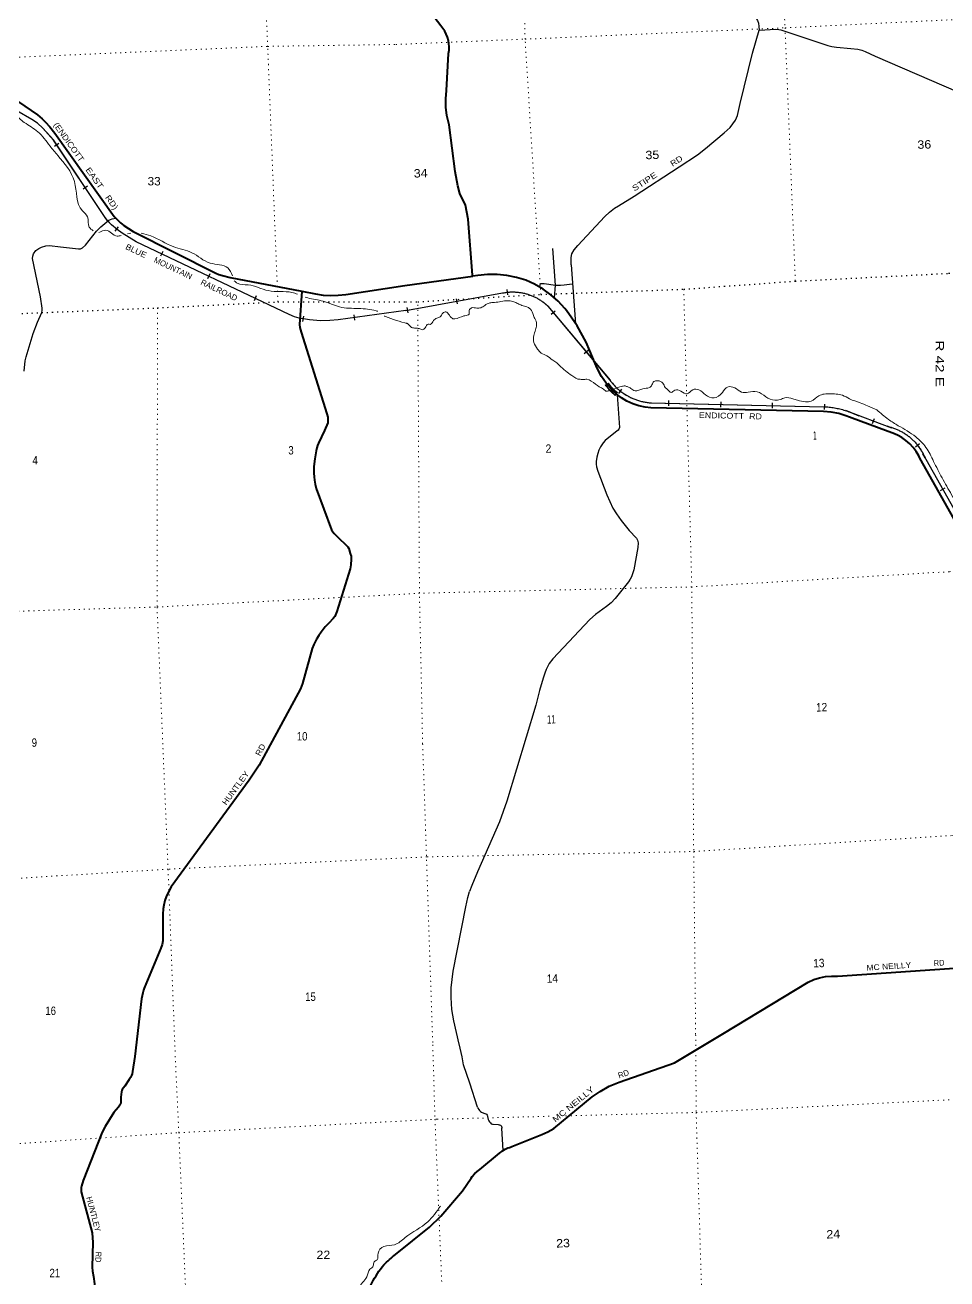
# Model space of a CAD drawing. Header units: feet. Extents: x 751810 to 1010326, y -353855 to -161247.
# Drawn here: x 870299 to 889489, y -217042 to -190935 of the extents above; entities that cross this region are included whole.
import ezdxf
from ezdxf.enums import TextEntityAlignment as Align

# ---------------------------------------------------------------- set-up
doc = ezdxf.new("R2010")
doc.units = ezdxf.units.FT
doc.header["$LTSCALE"] = 70
doc.header["$PDMODE"] = 32
doc.header["$PDSIZE"] = 35
doc.linetypes.add('DOTTED', pattern=[1.5, 0.3, -1.2])
for name, color, linetype, lineweight in [('26', 7, 'Continuous', 40), ('29', 7, 'Continuous', 25), ('34', 7, 'Continuous', 25), ('39', 7, 'Continuous', 13), ('6', 7, 'DOTTED', 25), ('61', 7, 'Continuous', 13), ('7', 7, 'DOTTED', 13)]:
    doc.layers.add(name, color=color, linetype=linetype, lineweight=lineweight)
doc.layers.add('27', color=7, linetype='Continuous')
doc.layers.add('30', color=7, linetype='Continuous')

msp = doc.modelspace()

# ---------------------------------------------------------------- linework, layer by layer
at = {"layer": '26'}
msp.add_line((878207.42, -196357.67), (879616.47, -196164.03), dxfattribs=at)
for points in [[(879616.47, -196164.03), (879614.71, -196142.27), (879520.16, -194974.6), (879466.95, -194686.03), (879350.48, -194439.72), (879307.22, -194280.98), (879251.85, -193985.27), (879125.15, -193009.73), (879117.66, -192983.92), (879079.47, -192814.61), (879059.19, -192642.25), (879057.03, -192468.7), (879073.03, -192295.89), (879115.98, -191524.72), (879125.47, -191458.44), (879128.16, -191389.57), (879123.64, -191320.81), (879111.95, -191252.89), (879093.23, -191186.57), (879067.67, -191122.57), (879035.57, -191061.59), (878997.27, -191004.3), (878953.19, -190951.33), (878698.92, -190618.57)], [(867914.39, -191002.21), (870555.57, -192805.65), (870651.28, -192883.6), (870725.22, -192958.94), (870815.14, -193051.66), (870916.16, -193183.74), (872152.63, -194918.74), (872283.72, -195054), (872357, -195111.02), (872549.29, -195231.04), (874272.48, -196102.1), (874335.64, -196127.49), (874411.83, -196150.49), (874567.89, -196191.18), (876057.77, -196476.46)], [(882611.48, -198622.92), (882535.83, -198551.46), (882490.97, -198504.58), (882448.1, -198456.7), (882394.84, -198389.34), (882301.53, -198255.18), (882211.94, -198092.33), (882139.85, -197921.01), (882130.96, -197896.16), (881979.69, -197537.92), (881791.81, -197197.46), (881569.36, -196878.5), (881533.81, -196833.71), (881397.5, -196683.86), (881246.28, -196549.08), (881081.79, -196430.84), (880905.85, -196330.44), (880720.38, -196248.99), (880527.41, -196187.36), (880329.05, -196146.25), (880127.48, -196126.1), (879924.91, -196127.12), (879723.56, -196149.32), (879616.47, -196164.03)], [(876057.77, -196476.46), (876012.6, -197171.76), (876019.7, -197234.67), (876045.86, -197331.34), (876580.04, -199028.57), (876598.33, -199100.73), (876602.29, -199166.51), (876598.33, -199215.51), (876531.32, -199377.21), (876406.82, -199638.73), (876386.63, -199692.01), (876372, -199737.1), (876357.66, -199796.54), (876332.58, -199966.38), (876311.58, -200125.48), (876311.88, -200267.41), (876313.63, -200340.67), (876323.87, -200412.41), (876338.2, -200492.34), (876360.1, -200581.37), (876680.01, -201442.65), (876705.86, -201485.31), (876734.54, -201522.2), (876816.01, -201607.56), (876992.04, -201768.6), (877019.24, -201800.93), (877037.68, -201831.67), (877067.88, -201936.29), (877084.79, -201995.63), (877088.88, -202053.02), (877082.41, -202171.24), (877066.35, -202260.02), (876790.86, -203148.47), (876763.42, -203217.07), (876743.75, -203248.9), (876710.98, -203289.89), (876620.19, -203384.79), (876543.03, -203466.14), (876459.89, -203575.45), (876411.94, -203646.5), (876363.8, -203721.31), (876310.55, -203829.93), (876278.17, -203916.13), (876075.52, -204642.42), (876033.01, -204757.33), (875172.85, -206343.52), (874961.8, -206657.35), (873342.62, -208874.84), (873295.54, -208955.71), (873239.39, -209083), (873211.56, -209164.76), (873186.86, -209256.61), (873172.64, -209338.97), (873169.33, -209448.74), (873163.88, -210000.79), (873151.64, -210078.32), (873126.68, -210157.58), (872778.01, -210989.29), (872763.5, -211026.21), (872748.05, -211083.32), (872725.46, -211207.21), (872581.16, -212409.32)], [(876057.77, -196476.46), (876347.75, -196531.99), (876502.06, -196555.26), (876662.7, -196563.78), (876819.53, -196561.41), (876973.49, -196547.43), (878207.42, -196357.67)], [(891324.98, -204218.43), (888927.19, -199955.24), (888903.25, -199906.11), (888849.75, -199815.45), (888787.08, -199730.87), (888715.9, -199653.31), (888637.01, -199583.61), (888551.26, -199522.55), (888459.6, -199470.77), (888363.03, -199428.87), (888262.61, -199397.29), (887460.77, -199099.5), (887387.76, -199071.16), (887236.09, -199025.58), (887080.5, -198996.1), (886922.67, -198983.05), (883327.72, -198902.2), (883206.38, -198888.46), (883076.02, -198860.27), (882949.33, -198818.6), (882827.69, -198763.92), (882712.43, -198696.83), (882628.75, -198635.57), (882611.48, -198622.92)], [(884825.95, -211937.54), (886598.61, -210861.22), (886715.58, -210810.53), (886837.2, -210772.35), (886962.15, -210747.08), (887089.06, -210735.02), (887210.83, -210735.95), (889746.25, -210562.85)], [(878954.06, -215733.9), (879406.73, -215208.18), (879583.08, -214940.71), (879605.43, -214911.04), (879653.85, -214856.37), (879707.71, -214807.05), (879766.43, -214763.64), (880176, -214424.32), (880201.13, -214403.5), (880226, -214384.8), (880239.88, -214374.37), (880292.19, -214342.25), (880347.57, -214315.76), (880380.42, -214304.09), (880405.63, -214295.14), (880430.42, -214285.14), (881054.48, -214033.54), (881054.91, -214033.37), (881182.69, -213977.57), (881303.94, -213908.72), (882105.37, -213250.63), (882268.56, -213136.71), (882460.57, -213029.39), (882662.74, -212942.73), (883816.75, -212543.18), (884825.95, -211937.54)], [(872581.16, -212409.32), (872536.32, -212723.54), (872527.2, -212768.78), (872516.56, -212806.93), (872492.61, -212851.3), (872468.99, -212892.56), (872372.52, -213026.23), (872323.24, -213098.86), (872310.82, -213120.16), (872303.72, -213144.99), (872294.92, -213255.92), (872290.49, -213378.78), (872283.78, -213401.89), (872272.25, -213424.96), (872240.75, -213462.77), (872143.75, -213578.35), (871965.51, -213867.39), (871906.74, -213985.85), (871506.67, -214995.81), (871473.8, -215107.46), (871465.72, -215136.18), (871463.06, -215167.23), (871463.06, -215193.85), (871467.24, -215226.37), (871693.12, -216084.74), (871704.08, -216185.01), (871706.67, -216273.46), (871693.89, -216796.96), (871700.25, -216877.25), (871721.71, -216993.3), (871787.22, -217448.05)], [(878012.86, -216530.68), (878718.23, -215966.33), (878954.06, -215733.9)]]:
    msp.add_lwpolyline(points, dxfattribs=at)
msp.add_spline([(872244.97, -218752.16), (872490.22, -218694.5), (872786.13, -218721.83), (873148.7, -218900.07), (873715.5, -219196.92), (874282.42, -219360.97), (874909.41, -219450.79), (875198.25, -219442.12), (875730.92, -219327.53), (876035.75, -219247.96), (876187.14, -219138.79), (876365.74, -218861.81), (876597.8, -218490.67), (876811.5, -218246.84), (877039.95, -218026.71), (877216.78, -217689.42), (877519.53, -217127.03), (877769.47, -216749.32), (878012.86, -216530.68)], degree=3, dxfattribs=at)
at = {"layer": '29'}
for p, q in [((885578.12, -191041.74), (885924.43, -191021.01)), ((881665.2, -195924.33), (881755.5, -197155.54)), ((882622.29, -198631.12), (882670.7, -199315.4)), ((880248.46, -214367.54), (880223.1, -213901.13))]:
    msp.add_line(p, q, dxfattribs=at)
for points in [[(884023.34, -188775.16), (884559.23, -189649.25), (884630.12, -189732.7), (884680.17, -189782.76), (884738.55, -189824.48), (885034.64, -190008.06), (885076.34, -190039.35), (885109.7, -190074.82), (885163.91, -190149.92), (885243.15, -190316.81), (885314.04, -190483.69), (885357.82, -190569.22), (885401.62, -190629.72), (885505.87, -190767.4), (885545.48, -190838.32), (885563.21, -190894.59), (885574.67, -190963.49), (885578.12, -191041.74)], [(881665.2, -195924.33), (881666.11, -195771.97), (881682.79, -195696.87), (881728.66, -195613.42), (881807.9, -195521.63), (882366.71, -194920.83), (882466.8, -194833.21), (882571.05, -194749.77), (882650.29, -194695.53), (882975.57, -194495.26), (883918.04, -193886.12), (884293.37, -193635.78), (884464.36, -193506.44), (884852.19, -193181), (884977.3, -193068.35), (885035.67, -192993.26), (885085.73, -192918.15), (885127.42, -192818.02), (885185.8, -192567.69), (885444.36, -191516.28), (885578.12, -191041.74)], [(885924.43, -191021.01), (885986.5, -191026.02), (886028.19, -191036.45), (887012.38, -191361.89), (887095.79, -191382.75), (887187.53, -191395.27), (887487.78, -191420.3), (887633.76, -191439.08), (887717.17, -191459.94), (887788.04, -191487.06), (887996.56, -191578.85), (890290.2, -192571.84)], [(870277.21, -198142.01), (870303.87, -197927.13), (870321.61, -197843.05), (870465.3, -197357.35), (870559.18, -197121.25), (870646.42, -196916.35), (870654.47, -196878.75), (870654.77, -196832.66), (870620.27, -196594.37), (870455.04, -195797.65), (870458.5, -195745.23), (870474.61, -195696.88), (870525.61, -195629.73), (870584.67, -195586.75), (870641.04, -195557.21), (870727.99, -195531.18), (870804.79, -195527.66), (871037.57, -195551.28), (871414.39, -195596.53), (871454.42, -195592.12), (871492, -195576.01), (871557.24, -195517.43), (871786.95, -195224.71), (871873.19, -195138.18), (872045.58, -194997.2), (872112.1, -194968.96), (872186.22, -194953.4)], [(881316.66, -196611.81), (881341.36, -196349.44), (881287.7, -195585.27)], [(881014.53, -196387.39), (881020.79, -196335.23), (881030.17, -196323.76), (881047.9, -196318.54), (881073.96, -196317.5), (881106.28, -196318.54), (881343.98, -196349.84)], [(881343.98, -196349.84), (881395.07, -196350.88), (881447.19, -196348.79), (881521.22, -196342.53), (881691.15, -196322.72)], [(882670.7, -199315.4), (882660.87, -199347.66), (882642.1, -199372.69), (882614.99, -199393.56), (882452.34, -199518.74), (882375.19, -199581.32), (882335.56, -199631.39), (882279.26, -199719.01), (882243.81, -199785.78), (882218.79, -199856.7), (882197.94, -199931.82), (882187.51, -200021.52), (882185.43, -200077.86), (882193.76, -200130), (882222.96, -200219.72), (882410.63, -200716.25), (882535.75, -200991.64), (882608.74, -201110.56), (882706.74, -201250.34), (882873.56, -201458.96), (883023.7, -201617.52), (883050.81, -201659.25), (883061.24, -201717.66), (883057.07, -201809.45)], [(883057.07, -201809.45), (882971.57, -202274.69), (882925.69, -202420.73), (882898.58, -202470.8), (882858.96, -202529.21), (882583.71, -202873.46), (882496.13, -202963.16), (882404.37, -203042.44), (882170.82, -203205.17), (882058.22, -203313.65), (881395.1, -204014.64), (881284.58, -204133.56), (881209.53, -204229.52), (881146.97, -204354.7), (881119.84, -204431.89), (881082.31, -204532.03)], [(881082.31, -204532.03), (881009.34, -204792.82), (880934.27, -205093.24), (880325.37, -207096.06), (880175.23, -207521.66), (879716.47, -208564.8), (879599.69, -208848.53), (879549.65, -208973.71)], [(879337.7, -212150.82), (879222.26, -211667.09), (879180.55, -211429.26), (879172.21, -211183.07), (879172.21, -210978.62), (879213.92, -210632.29), (879472.49, -209297.08), (879514.2, -209096.79), (879549.65, -208973.71)], [(879713.69, -213462.34), (879560.63, -212967.81), (879427.42, -212587.43), (879397.69, -212417.21), (879337.38, -212149.82)], [(879713.69, -213462.34), (879726.7, -213489.52), (879743.9, -213515.59), (879756.4, -213532.27), (879781.41, -213557.81), (879799.13, -213569.81), (879814.76, -213578.15), (879873.13, -213595.87), (879887.72, -213601.09), (879893.45, -213605.25), (879902.31, -213613.6), (879915.34, -213633.4), (879922.63, -213648.53), (879927.32, -213661.56), (879940.35, -213719.95), (879952.33, -213749.15), (879965.37, -213768.96), (879985.68, -213792.94), (880004.97, -213810.66), (880027.37, -213820.05), (880045.1, -213822.66), (880148.27, -213828.39), (880164.95, -213831), (880177.46, -213834.13), (880196.21, -213840.91), (880204.55, -213847.16), (880210.81, -213854.46), (880215.5, -213862.28), (880219.14, -213872.19), (880222.27, -213884.18), (880223.1, -213901.13)]]:
    msp.add_lwpolyline(points, dxfattribs=at)
at = {"layer": '34'}
for p, q in [((871000.9, -193398.99), (870908.98, -193460.52)), ((871599.46, -194288.58), (871507.54, -194350.11)), ((872239.05, -195137.14), (872170.54, -195223.98)), ((873164.14, -195648.22), (873116.62, -195748.1)), ((874143.48, -196117.1), (874095.95, -196216.98)), ((875112.79, -196575.43), (875065.27, -196675.31)), ((880349.52, -196551.11), (880337.7, -196441.14)), ((878275.06, -196923.16), (878255.3, -196814.33)), ((879298.44, -196741.86), (879278.68, -196633.03)), ((876094, -196995.27), (876075.53, -197104.33)), ((877142.8, -196968.02), (877157.46, -197077.65)), ((881248.33, -196954.48), (881333.11, -196883.45)), ((881938.91, -197774.68), (882023.7, -197703.65)), ((882657.01, -198603.5), (882724.02, -198515.51)), ((883443.57, -198808.18), (883441.88, -198808.11)), ((883698.68, -198864.04), (883701.16, -198753.45)), ((884784.13, -198891.06), (884786.62, -198780.48)), ((885856.13, -198912.56), (885858.62, -198801.97)), ((886940.83, -198939.79), (886944.8, -198829.25)), ((887941.07, -199228.28), (887979.58, -199124.59)), ((888832.95, -199717.86), (888919.86, -199649.44)), ((889356.18, -200623.12), (889452.59, -200568.9))]:
    msp.add_line(p, q, dxfattribs=at)
at = {"layer": '34', "lineweight": 13}
for p, q in [((878219.01, -196880.82), (880237, -196514.42)), ((881183.39, -196789.61), (882474.68, -198330.85)), ((883329.97, -198802.23), (886924.92, -198883.08)), ((887495.58, -199005.76), (888297.42, -199303.55)), ((889014.35, -199906.22), (891412.14, -204169.41))]:
    msp.add_line(p, q, dxfattribs=at)
at = {"layer": '34'}
for points in [[(878227.68, -196880.63), (876814.32, -197069.67), (876646.24, -197088.21), (876451.36, -197093.88), (876217.43, -197071.54), (876006.14, -197035.77), (875906.87, -197007.9), (875796.25, -196964), (872608.5, -195447.19), (872319.82, -195269.11), (872217.69, -195189.84), (872097.2, -195094.78), (872014.86, -195007.55), (871967.06, -194940.66), (870887.78, -193328.13), (870667.52, -193079.33), (870559.04, -192979.86), (870438.2, -192897.66), (870128.7, -192718.63)], [(878227.48, -196878.17), (880236.79, -196513.34), (880254.82, -196509.7), (880272.86, -196506.49), (880290.95, -196503.58), (880309.19, -196500.86), (880327.41, -196498.58), (880345.6, -196496.63), (880363.93, -196494.85), (880382.24, -196493.51), (880400.51, -196492.51), (880418.96, -196491.79), (880437.25, -196491.42), (880455.59, -196491.26), (880474.03, -196491.51), (880492.32, -196492.11), (880510.66, -196493.02), (880528.95, -196494.16), (880547.32, -196495.71), (880565.54, -196497.52), (880583.84, -196499.73), (880601.97, -196502.19), (880620.18, -196504.96), (880638.23, -196508.09), (880656.24, -196511.53), (880674.2, -196515.21), (880692.15, -196519.33), (880710.03, -196523.66), (880727.77, -196528.36), (880745.45, -196533.28), (880763.01, -196538.66), (880780.5, -196544.25), (880797.84, -196550.11), (880815.14, -196556.29), (880832.3, -196562.83), (880849.42, -196569.69), (880866.34, -196576.7), (880883.16, -196584.17), (880899.81, -196591.87), (880916.39, -196599.81), (880932.71, -196608.03), (880949.02, -196616.67), (880965.15, -196625.46), (880981.02, -196634.63), (880996.81, -196643.92), (881012.49, -196653.66), (881027.87, -196663.57), (881043.1, -196673.73), (881058.29, -196684.22), (881073.1, -196695), (881087.83, -196705.9), (881102.32, -196717.19), (881116.75, -196728.69), (881130.78, -196740.38), (881144.69, -196752.43), (881158.39, -196764.62), (881171.94, -196777.07), (881184.2, -196788.86), (882475.54, -198330.16), (882487.45, -198345.78), (882505.7, -198368.76), (882524.15, -198391.31), (882543.07, -198413.68), (882562.35, -198435.57), (882582.05, -198457.13), (882602, -198478.42), (882622.53, -198499.33), (882627.77, -198504.62), (882627.73, -198504.67), (882642.27, -198517.56), (882657.85, -198530.75), (882673.67, -198543.68), (882689.74, -198556.52), (882706.03, -198568.92), (882722.47, -198580.99), (882739.15, -198592.96), (882756.05, -198604.51), (882773.11, -198615.71), (882790.49, -198626.73), (882807.93, -198637.33), (882825.52, -198647.75), (882843.43, -198657.83), (882861.39, -198667.48), (882879.6, -198676.88), (882897.87, -198686.02), (882916.46, -198694.81), (882935.03, -198703.27), (882953.91, -198711.39), (882972.77, -198719.17), (882991.87, -198726.68), (883011.03, -198733.79), (883030.34, -198740.55), (883049.72, -198747.05), (883069.32, -198753.14), (883088.99, -198758.96), (883108.72, -198764.37), (883128.51, -198769.52), (883148.45, -198774.18), (883168.47, -198778.57), (883188.46, -198782.64), (883208.6, -198786.36)], [(883208.6, -198786.36), (883228.8, -198789.66), (883249.14, -198792.63), (883269.39, -198795.36), (883289.78, -198797.57), (883310.15, -198799.45), (883330.6, -198801.08), (883340.1, -198801.68)], [(883318.58, -198800.87), (886924.95, -198881.98), (886925.72, -198882), (886953.94, -198883.01), (886981.99, -198884.66), (887010.03, -198886.8), (887038.21, -198889.27), (887066.22, -198892.37), (887094.04, -198895.95), (887122.03, -198899.86), (887149.82, -198904.42), (887177.45, -198909.45), (887205.21, -198914.97), (887232.64, -198920.97), (887260.07, -198927.28), (887287.47, -198934.25), (887314.54, -198941.68), (887341.59, -198949.61), (887368.46, -198957.84), (887395.32, -198966.73), (887421.85, -198975.92), (887448.36, -198985.77), (887474.54, -198995.93), (887652.87, -199068.69), (887384.43, -198963.31), (888337.98, -199317.44), (888241.76, -199287.22), (888306.58, -199304.34), (888325.09, -199309.68), (888343.52, -199315.34), (888362, -199321.26), (888380.26, -199327.56), (888398.33, -199334.17), (888416.45, -199341.01), (888434.36, -199348.25), (888452.08, -199355.79), (888469.82, -199363.68), (888487.26, -199371.84), (888504.65, -199380.2), (888521.93, -199389), (888538.91, -199398.07), (888555.8, -199407.45), (888572.54, -199417.03), (888589.15, -199427.03), (888605.51, -199437.19), (888621.76, -199447.78), (888637.73, -199458.53), (888653.62, -199469.59), (888669.21, -199480.94), (888684.62, -199492.57), (888699.86, -199504.38), (888714.88, -199516.6), (888729.74, -199529), (888744.31, -199541.67), (888758.71, -199554.53), (888772.79, -199567.76), (888786.7, -199581.17), (888800.34, -199594.76), (888813.8, -199608.62), (888826.96, -199622.77), (888839.92, -199637.19), (888852.65, -199651.67), (888865.05, -199666.53), (888877.18, -199681.54), (888889.15, -199696.75), (888900.74, -199712.09), (888912.12, -199727.82), (888923.25, -199743.61), (888933.97, -199759.63), (888944.57, -199775.73), (888954.83, -199792.21), (888964.75, -199808.71), (888974.4, -199825.38), (888983.86, -199842.33), (888992.84, -199859.39), (889001.67, -199876.53), (889010.11, -199893.91), (889018.38, -199911.47), (889034.48, -199948.35), (888990.22, -199861.07), (891413.1, -204168.88)]]:
    msp.add_lwpolyline(points, dxfattribs=at)
at = {"layer": '34', "lineweight": 13}
msp.add_lwpolyline([(878227.53, -196879.54), (876814.19, -197068.58), (876646.16, -197087.11), (876451.4, -197092.78), (876217.57, -197070.45), (876006.38, -197034.7), (875907.22, -197006.86), (875796.69, -196962.99), (872609.03, -195446.22), (872320.45, -195268.2), (872218.37, -195188.97), (872097.94, -195093.97), (872015.71, -195006.85), (871967.96, -194940.03), (870888.65, -193327.46), (870668.31, -193078.56), (870559.72, -192979), (870438.79, -192896.73), (870129.21, -192717.66)], dxfattribs=at)
for centre, radius, start, end in [((880451, -197543.39), 1050.99, 45.82488, 101.74856), ((883810.43, -197318.94), 1675.76, 217.14597, 225.03732), ((883410.19, -197630.74), 1174.13, 228.10731, 266.28909), ((886877.05, -200495.31), 1612.95, 67.30576, 88.27218), ((888011.51, -200371.14), 1105.71, 24.42784, 75.54169)]:
    msp.add_arc(centre, radius, start, end, dxfattribs=at)
at = {"layer": '39'}
msp.add_line((872428.84, -195281.1), (872502.22, -195265.59), dxfattribs=at)
for points in [[(867855.9, -191686.89), (868019.5, -191905.33), (868092.63, -192106.69), (868405.64, -192299.59), (869096.42, -192515.56), (869502.75, -192559.12), (869894.56, -192713.99), (870063.86, -192796.27), (870283.13, -192961.77), (870564.15, -193155.53), (870818.47, -193454.47), (870978.1, -193648.06), (871326.75, -194193.96), (871492.2, -194801.52), (871597.38, -194925.52), (871634.93, -195143.95), (871718.71, -195216.44)], [(871834.23, -195257.09), (871982.66, -195207.07), (872217.81, -195327.58), (872299.03, -195318.58)], [(872718.12, -195269.55), (872920.01, -195324.8), (873383.84, -195547.87), (873771.19, -195674.35), (874148.79, -195889.67), (874519.54, -195992.44), (874613.65, -196152.91)], [(874654.41, -196258.21), (874717.26, -196309.94), (874939.77, -196343.82), (875360.61, -196464.81), (875854, -196503.53), (875970.1, -196540.24)], [(876127.19, -196598.47), (876182.94, -196614.85), (876503.82, -196683.96), (876844.94, -196801.62), (877245.89, -196833.11)], [(877245.89, -196833.11), (877605.31, -196883.84), (877640.3, -196894.5)], [(878237.5, -197136.88), (878257.5, -197149.69), (878344.67, -197229.63), (878425.83, -197245.27), (878502.78, -197255), (878568.01, -197277.17), (878629.37, -197239.01), (878689.56, -197162.59), (878734.08, -197167.27), (878802.21, -197086.57), (878873.28, -197036.02), (878937.08, -197011.89), (878999.1, -196929.37), (879056.87, -196905.42), (879133.71, -196977.62), (879206.46, -197047.94), (879380.68, -197006.3), (879452.73, -196987.96), (879540.35, -196951.01), (879544.12, -196876.32), (879592.95, -196824.44), (879705.99, -196827.01), (879786.48, -196820.5), (879867.68, -196771.65), (879970.99, -196720.1), (880067.54, -196711.09), (880206.03, -196688.69), (880348.87, -196676.23), (880450.12, -196689.24), (880537.94, -196724.83), (880615.76, -196762.74), (880723.61, -196793.68), (880795.25, -196827.75), (880867.22, -196938.4), (880895.95, -197020.14), (880945.75, -197131.47), (880940.65, -197228.36), (880926.13, -197281.2), (880889.4, -197399.22), (880891.83, -197544.25), (880966.62, -197681.01), (881043.77, -197763.28), (881162.5, -197820.08), (881284.3, -197911.06), (881368.65, -197964.89), (881424.91, -198023.62), (881549.27, -198132.65), (881677.42, -198233.5), (881763.79, -198287.28), (881824.98, -198309.58), (881835.06, -198309.27), (881909.87, -198315.03), (881994.45, -198310.41), (882171.08, -198413.8), (882337.19, -198512.89)], [(877777.54, -196993.22), (877798.57, -197002.02), (878262.21, -197153.03)], [(882847.33, -198469.5), (882907.53, -198498.91), (882995.91, -198552.62), (883161.94, -198507.21), (883294.32, -198482.98), (883349.09, -198426.88), (883389.31, -198357.13), (883469.48, -198340.55), (883573.8, -198387.73), (883625.07, -198480.87), (883676.93, -198527.64), (883749.18, -198581.85), (883826.54, -198539.16), (883952.1, -198555.45), (884080.97, -198613.96), (884197.4, -198529.76), (884326.56, -198531.84), (884464.73, -198630.37), (884640.32, -198699.53), (884814.26, -198583.34), (884923.78, -198471.14), (885071.57, -198488.76), (885213.46, -198577.1), (885350.62, -198576.91), (885537.97, -198569.13), (885720.71, -198674.35), (885904.43, -198745.28), (886018.99, -198731.68), (886114.67, -198694.48), (886278.7, -198715.63), (886376.42, -198744.87), (886544.85, -198777.98), (886661.43, -198764.31), (886825.48, -198654.47), (886935.27, -198616.83), (887056.18, -198613.11)], [(882470.01, -198539.66), (882408.62, -198559.19), (882337.19, -198512.89)], [(882847.33, -198469.5), (882787.91, -198449.78), (882714.97, -198457.08), (882569.09, -198508.14), (882470.01, -198539.66)], [(887056.18, -198613.11), (887183.39, -198617.26), (887313.22, -198641.48), (887462.86, -198719.5), (887681.08, -198797.43), (887836.39, -198863.19), (888028.15, -198945.75)], [(888028.15, -198945.75), (888271.2, -199144.53), (888475.43, -199275.83), (888840.13, -199509.23), (889051.66, -199728.05), (889212.13, -200019.82), (889387.19, -200362.64), (889584.12, -200712.75), (889810.24, -201135.8), (890050.94, -201485.92), (890291.64, -201923.56), (890510.47, -202339.32), (890670.93, -202652.96), (890831.4, -202973.9), (891086.69, -203375.07), (891225.28, -203637.65), (891334.69, -203849.18), (891582.69, -204213.88), (891645.92, -204402.17)], [(878945.46, -215528.26), (878680.77, -215852.77), (878210.62, -216182.77), (877988.08, -216330.3), (877764.31, -216367.2), (877645.95, -216507.56), (877625.82, -216642.97), (877564.88, -216687.05), (877547.29, -216772.09), (877479.03, -216840.53), (877411.41, -216999.5), (877326.5, -217116.73), (877172.51, -217342.67), (877088.49, -217490.06), (877051.6, -217601.83), (877059.5, -217734.38), (877030.11, -217827.81), (876914.29, -217986.22), (876791.39, -218177.02), (876700.12, -218213.97), (876668.43, -218297.41), (876540.4, -218450.14), (876397.38, -218639.54), (876236.14, -218823.45), (876153.12, -218936.6), (875965.68, -219117.27), (875781.61, -219207.3), (875737.23, -219251.7)]]:
    msp.add_spline(points, degree=3, dxfattribs=at)
at = {"layer": '6'}
for points in [[(878220.45, -196695.76), (878473.55, -196695.64), (881034.61, -196542.28), (884010.58, -196434.59), (886333.18, -196266.4), (889525.31, -196103.7), (891678.33, -195997.15), (894638.49, -195900.03), (896978.01, -195757.52), (900076.2, -195620.63)], [(846881.4, -198185.96), (848859.97, -197980.97), (852011.21, -197823.75), (854184.89, -197698.87), (857304.65, -197562.63), (859514.16, -197430.74), (862539.84, -197293), (864867.94, -197182.08), (867839.53, -197041.77), (870229.86, -196939.24), (873056.01, -196822.98), (875561.79, -196697.21), (878220.45, -196695.76)]]:
    msp.add_lwpolyline(points, dxfattribs=at)
at = {"layer": '61'}
for p, q in [((882382.86, -198434.02), (882444.88, -198391.85)), ((882395.05, -198435.4), (882443.09, -198402.73)), ((882619.66, -198588.42), (882583.65, -198634.08)), ((882631.41, -198586.46), (882584.97, -198645.35))]:
    msp.add_line(p, q, dxfattribs=at)
for centre, radius, start, end in [((883187.49, -197871.64), 914.43, 215.50586, 231.61413), ((883187.49, -197871.64), 906.43, 215.0477, 232.06392), ((883188.32, -197871.22), 981.43, 215.04764, 232.06384), ((883188.32, -197871.22), 973.43, 215.42044, 231.59869)]:
    msp.add_arc(centre, radius, start, end, dxfattribs=at)
msp.add_point((882395.05, -198435.4), dxfattribs=at)
at = {"layer": '7'}
for p, q in [((878508.14, -202764.71), (878454.51, -202770.04)), ((878575.27, -205903.64), (878786.42, -212171.07)), ((878876.33, -213716.82), (881282.6, -213653.94))]:
    msp.add_line(p, q, dxfattribs=at)
for points in [[(875561.79, -196697.21), (875349.24, -191388.12), (875123.56, -186035.1), (874922.89, -181589.06)], [(881034.61, -196542.28), (880708.47, -191227.84), (880560.51, -185869.64), (880492.52, -184808.39)], [(885920.34, -186828.75), (886119.23, -190992.85), (886333.18, -196266.4)], [(878014.03, -191338.84), (880708.47, -191227.84), (886119.23, -190992.85), (891404.24, -190735.53), (896703.74, -190448.64)], [(869268.08, -191642.39), (869968.81, -191611.33), (875350.98, -191378.01), (878014.03, -191338.84)], [(884010.58, -196434.59), (884178.21, -202632.58), (884217.89, -208143.26), (884258.62, -211959.55)], [(873056.01, -196822.98), (873045.78, -203052.05), (873276.11, -208509.63), (873423.82, -212377.06)], [(878575.27, -205903.64), (878508.14, -202764.71), (878473.55, -196695.64)], [(902731.96, -201838.5), (900397.07, -202016.7), (894807.03, -202061.72), (889534.05, -202316.65), (884178.21, -202632.58), (878508.14, -202764.71)], [(847107.5, -204270.99), (852079.35, -203829.26), (857415.76, -203842.79), (862453.72, -203685.16), (867847.72, -203207.93), (873045.78, -203052.05), (878454.51, -202770.04)], [(878665.82, -208253.93), (884217.89, -208143.26), (889607.48, -207810.17), (894896.32, -207480.18), (900319.45, -207385.88), (905730.68, -207100.49), (905823.14, -207098.53)], [(878665.82, -208253.93), (873276.11, -208509.63), (867976.26, -208833.34), (862549.26, -209192.68), (857383.16, -209504.74), (851963.94, -209618.26), (847313.05, -209802.87)], [(884258.62, -211959.55), (884269.17, -213575.89), (884431.41, -218951.82), (884615.11, -224429.77), (884796.13, -229887.67), (884878.65, -233862.12)], [(878786.42, -212171.07), (878832.28, -213716.04), (879059.29, -219219.71), (879201.08, -224645.64), (879406.11, -230073.87), (879406.4, -230083.92), (879598.62, -235554.78), (879767.91, -241095.03), (879886, -246458.91), (879975.24, -251991.48), (880071.18, -257465.24), (880074.93, -257927.02)], [(874537.91, -258139.59), (874531.62, -257581.29), (874459.27, -252159.14), (874344.05, -246575.3), (874243.73, -241226.42), (874177.34, -235802.08), (874054.49, -230369.37), (873895.19, -224925.69), (873735.35, -219463.91), (873499.12, -213998.4), (873423.82, -212377.06)], [(881552.03, -213646.89), (884269.17, -213575.89), (889759.7, -213300.94), (895006.7, -212963.32), (895570.38, -212954.64)], [(847514.08, -215213.3), (852171.6, -215065.39), (857413.01, -214845.62), (862718.19, -214609.85), (868095.29, -214361.87), (873499.12, -213998.4), (878876.33, -213716.82)]]:
    msp.add_lwpolyline(points, dxfattribs=at)

# ---------------------------------------------------------------- texts
at = {"layer": '27'}
for s, width, p in [('(ENDICOTT', 1.1, (871160.54, -193406.05)), ('EAST', 1.2, (871696.12, -194154.05)), ('RD)', 1.15, (872054.73, -194660.76))]:
    msp.add_text(s, height=120, rotation=305.476, dxfattribs=dict(at, width=width)).set_placement(p, align=Align.CENTER)
for s, rotation, width, p in [('ENDICOTT  RD', 358.712, 1.15, (884324.36, -199114.66)), ('RD', 61.53, 1.1, (875189.7, -206165.61)), ('HUNTLEY', 53.864, 1.1, (874486.87, -207189.07)), ('RD', 3.906, 0.85, (889218.36, -210528.73)), ('MC NEILLY', 3.906, 1.1, (887819.25, -210624.25)), ('MC NEILLY', 39.391, 1.25, (881337.92, -213789.36)), ('RD', 269.029, 0.8, (871766.84, -216475.27))]:
    msp.add_text(s, height=120, rotation=rotation, dxfattribs=dict(at, width=width)).set_placement(p)
for s, rotation, p in [('RD', 19.097, (882665.79, -212867.6)), ('HUNTLEY', 284.743, (871570.97, -215345.5))]:
    msp.add_text(s, height=120, rotation=rotation, dxfattribs=at).set_placement(p)
at = {"layer": '30'}
for s, width, p in [('RD', 1.15, (883778.83, -193886.79)), ('STIPE', 1.25, (882983.09, -194401.1))]:
    msp.add_text(s, height=120, rotation=32.876, dxfattribs=dict(at, width=width)).set_placement(p)
at = {"layer": '34', "width": 1.1}
msp.add_text('BLUE', height=120, rotation=334.554, dxfattribs=at).set_placement((872585.07, -195691.25), align=Align.CENTER)
at = {"layer": '34'}
for s, p in [('MOUNTAIN', (873354.93, -196050.31)), ('RAILROAD', (874311.94, -196508.38))]:
    msp.add_text(s, height=120, rotation=334.554, dxfattribs=at).set_placement(p, align=Align.CENTER)
at = {"layer": '6', "width": 1.35}
msp.add_text('R 42 E', height=175, rotation=270.081, dxfattribs=at).set_placement((889252.28, -197501.91))
at = {"layer": '7'}
for s, rotation, width, p in [('36', 1.762, 1.1, (888877.56, -193512.51)), ('35', 1.762, 1.1, (883216.49, -193729.15)), ('34', 1.762, 1.1, (878393.73, -194110.85)), ('1', 1.762, 0.45, (886706.39, -199569.31)), ('2', 1.762, 0.9, (881138.18, -199842.13)), ('12', 1.762, 0.9, (886765.54, -205229.55)), ('11', 1.762, 0.65, (881167.68, -205480.37)), ('13', 1.762, 0.9, (886709.14, -210556.29)), ('14', 1.762, 0.9, (881159.5, -210877.65)), ('24', 1.839, 1.1, (886983.21, -216201.71)), ('23', 1.839, 1.1, (881357.94, -216389.4))]:
    msp.add_text(s, height=175, rotation=rotation, dxfattribs=dict(at, width=width)).set_placement(p)
for s, width, p in [('33', 1.05, (872984.94, -194273.28)), ('3', 0.85, (875834.37, -199875.37)), ('4', 0.85, (870508.23, -200084.13)), ('10', 0.85, (876065.96, -205830.82)), ('9', 0.85, (870491.82, -205961.82)), ('15', 0.85, (876240.77, -211253.07)), ('16', 0.85, (870831.72, -211546.55))]:
    msp.add_text(s, height=175, dxfattribs=dict(at, width=width)).set_placement(p, align=Align.CENTER)
for s, width, p in [('22', 1.1, (876364.63, -216628.27)), ('21', 0.85, (870807.66, -217005.59))]:
    msp.add_text(s, height=175, dxfattribs=dict(at, width=width)).set_placement(p)

doc.saveas('drawing.dxf')
